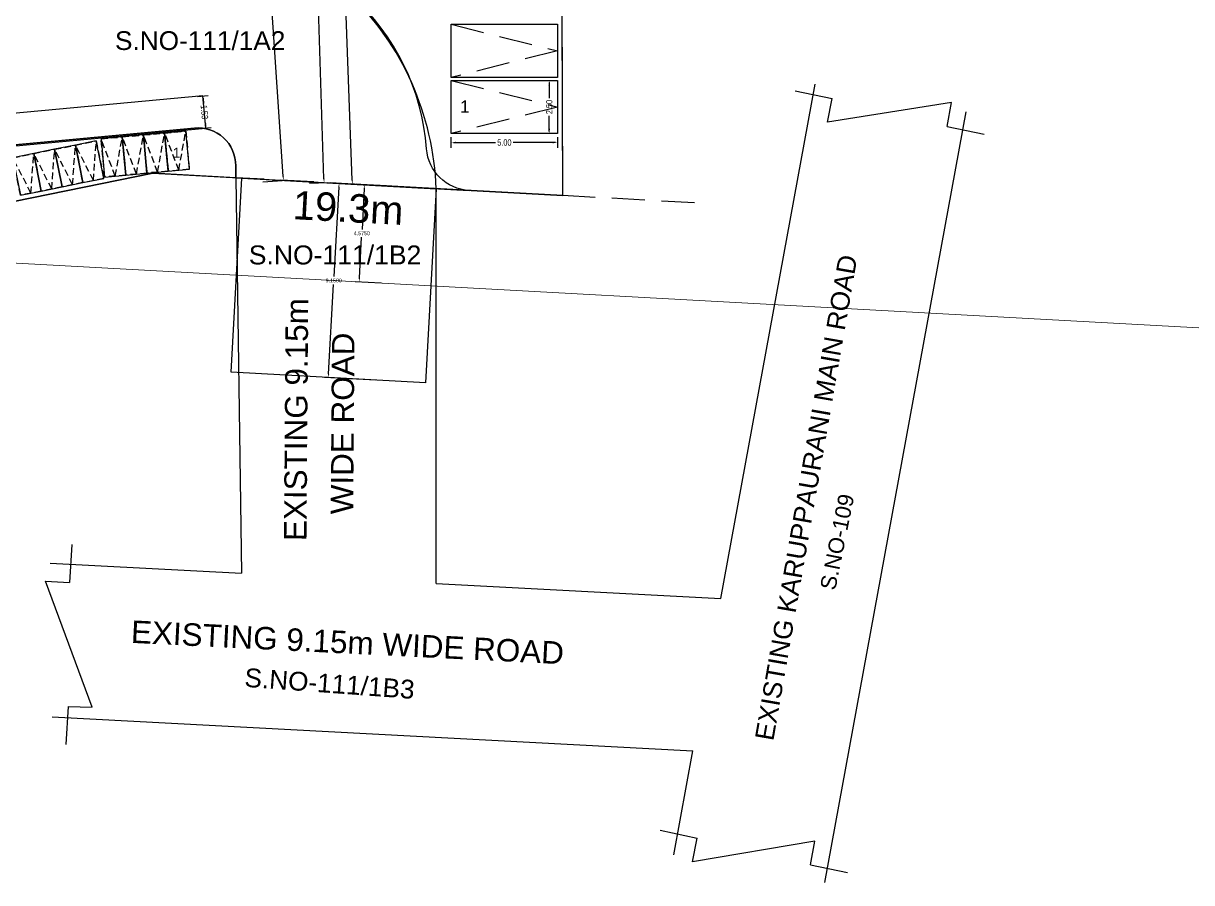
# Model space of a CAD drawing. Header units: metres. Extents: x 3177 to 3482, y -851 to -750.
# Drawn here: x 3372.3 to 3427.2, y -834.1 to -793.7 of the extents above; entities that cross this region are included whole.
import ezdxf

# ---------------------------------------------------------------- set-up
doc = ezdxf.new("R2010")
doc.units = ezdxf.units.M
doc.header["$LTSCALE"] = 1.25
doc.header["$MEASUREMENT"] = 0
for name, pattern in [('AUDIT_I_220520063047-5', [0]), ('CENTER', [2, 1.25, -0.25, 0.25, -0.25]), ('HIDDEN', [0.375, 0.25, -0.125])]:
    doc.linetypes.add(name, pattern=pattern)
doc.layers.get('Defpoints').update_dxf_attribs({"linetype": 'AUDIT_I_220520063047-5'})
for name, color, linetype in [('ANGULAR_PARKING_SLOT_1', 6, 'Continuous'), ('FMB_OR_PLR', 70, 'CENTER'), ('PLOT_AREA_M2', 1, 'Continuous'), ('PLOT_BOUNDARY', 70, 'Continuous'), ('ROAD_WIDTH', 2, 'Continuous'), ('SUPER_IMPOSED', 5, 'CENTER'), ('SURRENDER_ROAD_WIDTH', 2, 'Continuous'), ('TWO_WHEELER_DRIVE_WAY', 161, 'Continuous')]:
    doc.layers.add(name, color=color, linetype=linetype)
for name, color, linetype, lineweight in [('AS_AT_SITE', 7, 'Continuous', 25), ('DIST_CL_ROAD', 7, 'Continuous', 0), ('DIST_EXIT', 7, 'Continuous', 0), ('NOTIFIED_ROAD', 1, 'Continuous', 13)]:
    doc.layers.add(name, color=color, linetype=linetype, lineweight=lineweight)
for name, color, linetype, plot in [('BLK_1_MAX_HEIGHT_CAL', 6, 'Continuous', False), ('DRIVE_WAY', 255, 'Continuous', False), ('TWO_WHEELER_PARKING', 2, 'Continuous', False)]:
    doc.layers.add(name, color=color, linetype=linetype, plot=plot)
doc.styles.add('CODE', font='arial.ttf', dxfattribs={"height": 9})
doc.styles.add('ROOM TEXT 10.5', font='swissc.ttf')
doc.dimstyles.new('BUILDING OUTER', dxfattribs={"dimtxt": 0.3, "dimasz": 0.1, "dimexe": 0.18, "dimexo": 0.0625, "dimgap": 0.09, "dimtad": 0, "dimzin": 0, "dimdsep": 46, "dimtxsty": 'ROOM TEXT 10.5', "dimblk": 'A1', "dimcen": 0.09, "dimse1": 1, "dimse2": 1, "dimazin": 0, "dimtfac": 1, "dimtofl": 0, "dimtmove": 0, "dimatfit": 3, "dimfxl": 0, "dimtolj": 1, "dimtzin": 0, "dimarcsym": 0})
doc.dimstyles.get("Standard").update_dxf_attribs({"dimtxt": 0.18, "dimasz": 0.18, "dimexe": 0.18, "dimexo": 0.0625, "dimgap": 0.09, "dimtad": 0, "dimtih": 1, "dimtoh": 1, "dimdec": 4, "dimzin": 0, "dimdsep": 46, "dimtxsty": 'Standard', "dimcen": 0.09, "dimadec": 0, "dimazin": 0, "dimtfac": 1, "dimtdec": 4, "dimtofl": 0, "dimtmove": 0, "dimatfit": 3, "dimfxl": 0, "dimtolj": 1, "dimtzin": 0, "dimarcsym": 0})

# ---------------------------------------------------------------- blocks, each defined once
blk = doc.blocks.new('*D51')
at = {"layer": 'Defpoints', "color": 0, "lineweight": -2}
for p in [(3384.853, -776.045), (3385.669, -801.23), (3386.419, -801.205)]:
    blk.add_point(p, dxfattribs=at)
at = {"layer": 'DIST_CL_ROAD', "color": 0, "lineweight": -2}
for p, q in [((3384.916, -776.043), (3385.783, -776.015)), ((3385.609, -776.2), (3386.005, -788.43)), ((3386.414, -801.025), (3386.017, -788.795)), ((3385.732, -801.228), (3386.599, -801.199))]:
    blk.add_line(p, q, dxfattribs=at)
for points in [[(3385.639, -776.199), (3385.579, -776.201), (3385.603, -776.02)], [(3386.444, -801.024), (3386.384, -801.026), (3386.419, -801.205)]]:
    blk.add_solid(points, dxfattribs=at)
at = {"layer": 'DIST_CL_ROAD', "color": 0, "insert": (3386.011, -788.613), "char_height": 0.18, "attachment_point": 5}
blk.add_mtext('\\A1;25.1981', dxfattribs=at)
blk = doc.blocks.new('*D52')
at = {"layer": 'BLK_1_MAX_HEIGHT_CAL', "color": 0, "lineweight": -2}
for p, q in [((3386.708, -775.318), (3386.961, -775.309)), ((3386.788, -775.495), (3387.259, -788.114)), ((3387.744, -801.098), (3387.273, -788.479)), ((3387.679, -801.281), (3387.931, -801.271))]:
    blk.add_line(p, q, dxfattribs=at)
for points in [[(3386.818, -775.494), (3386.758, -775.496), (3386.781, -775.315)], [(3387.774, -801.097), (3387.715, -801.099), (3387.751, -801.278)]]:
    blk.add_solid(points, dxfattribs=at)
at = {"layer": 'Defpoints', "color": 0, "lineweight": -2}
for p in [(3386.646, -775.32), (3387.616, -801.283), (3387.751, -801.278)]:
    blk.add_point(p, dxfattribs=at)
at = {"layer": 'BLK_1_MAX_HEIGHT_CAL', "color": 0, "insert": (3387.266, -788.297), "char_height": 0.18, "attachment_point": 5}
blk.add_mtext('\\A1;25.9809', dxfattribs=at)
blk = doc.blocks.new('*D53')
at = {"layer": 'Defpoints', "color": 0, "lineweight": -2}
for p in [(3387.123, -801.244), (3389.41, -801.369), (3388.91, -810.505)]:
    blk.add_point(p, dxfattribs=at)
at = {"layer": 'SURRENDER_ROAD_WIDTH', "color": 0, "lineweight": -2}
for p, q in [((3387.113, -801.423), (3386.883, -805.63)), ((3389.348, -801.366), (3386.943, -801.234)), ((3386.633, -810.2), (3386.863, -805.994)), ((3388.848, -810.502), (3386.443, -810.37))]:
    blk.add_line(p, q, dxfattribs=at)
for points in [[(3387.083, -801.422), (3387.143, -801.425), (3387.123, -801.244)], [(3386.603, -810.199), (3386.663, -810.202), (3386.623, -810.38)]]:
    blk.add_solid(points, dxfattribs=at)
at = {"layer": 'SURRENDER_ROAD_WIDTH', "color": 0, "insert": (3386.873, -805.812), "char_height": 0.18, "attachment_point": 5}
blk.add_mtext('\\A1;9.1500', dxfattribs=at)
blk = doc.blocks.new('*D54')
at = {"layer": 'Defpoints', "color": 0, "lineweight": -2}
for p in [(3388.319, -801.309), (3389.41, -801.369), (3389.16, -805.937)]:
    blk.add_point(p, dxfattribs=at)
at = {"layer": 'NOTIFIED_ROAD', "color": 0, "lineweight": -2}
for p, q in [((3389.348, -801.366), (3388.139, -801.299)), ((3388.309, -801.489), (3388.204, -803.411)), ((3388.079, -805.698), (3388.184, -803.776)), ((3389.098, -805.934), (3387.889, -805.868))]:
    blk.add_line(p, q, dxfattribs=at)
for points in [[(3388.279, -801.487), (3388.339, -801.491), (3388.319, -801.309)], [(3388.049, -805.696), (3388.109, -805.699), (3388.069, -805.877)]]:
    blk.add_solid(points, dxfattribs=at)
at = {"layer": 'NOTIFIED_ROAD', "color": 0, "insert": (3388.194, -803.593), "char_height": 0.18, "attachment_point": 5}
blk.add_mtext('\\A1;4.5750', dxfattribs=at)
blk = doc.blocks.new('*D55')
at = {"layer": 'Defpoints', "color": 0, "lineweight": -2}
for p in [(3381.746, -775.139), (3383.474, -801.169), (3384.51, -801.101)]:
    blk.add_point(p, dxfattribs=at)
at = {"layer": 'DIST_EXIT', "color": 0, "lineweight": -2}
for p, q in [((3381.808, -775.135), (3382.962, -775.059)), ((3382.794, -775.25), (3383.634, -787.903)), ((3384.498, -800.921), (3383.658, -788.268)), ((3383.536, -801.165), (3384.69, -801.089))]:
    blk.add_line(p, q, dxfattribs=at)
for points in [[(3382.824, -775.248), (3382.764, -775.252), (3382.782, -775.071)], [(3384.528, -800.919), (3384.468, -800.923), (3384.51, -801.101)]]:
    blk.add_solid(points, dxfattribs=at)
at = {"layer": 'DIST_EXIT', "color": 0, "insert": (3383.646, -788.086), "char_height": 0.18, "attachment_point": 5}
blk.add_mtext('\\A1;26.0874', dxfattribs=at)
blk = doc.blocks.new('A1')
at = {"color": 8, "lineweight": -2}
blk.add_line((0, 2.52), (0, -2.52), dxfattribs=at)
blk.add_solid([(-2.27, 0.38), (-2.27, -0.38), (0, 0)], dxfattribs=at)
blk = doc.blocks.new('*D70')
at = {"layer": 'Defpoints', "color": 0, "linetype": 'ByBlock', "lineweight": -2, "ltscale": 25}
for p in [(3380.72, -797.129), (3380.72, -797.129), (3380.862, -798.653)]:
    blk.add_point(p, dxfattribs=at)
at = {"layer": 'TWO_WHEELER_DRIVE_WAY', "color": 0, "lineweight": -2, "ltscale": 25}
for p, q in [((3380.729, -797.229), (3380.753, -797.48)), ((3380.852, -798.553), (3380.829, -798.303))]:
    blk.add_line(p, q, dxfattribs=at)
at = {"layer": 'TWO_WHEELER_DRIVE_WAY', "color": 0, "linetype": 'ByBlock', "lineweight": -2, "ltscale": 25, "xscale": 0.1, "yscale": 0.1, "zscale": 0.1}
for p, rotation in [((3380.72, -797.129), 95.30900597514767), ((3380.862, -798.653), 275.3090059751477)]:
    blk.add_blockref('A1', p, dxfattribs=dict(at, rotation=rotation))
at = {"layer": 'TWO_WHEELER_DRIVE_WAY', "color": 0, "linetype": 'ByBlock', "lineweight": -2, "ltscale": 25, "insert": (3380.791, -797.891), "char_height": 0.3, "attachment_point": 5, "rotation": 275.309, "style": 'ROOM TEXT 10.5'}
blk.add_mtext('\\A1;1.53', dxfattribs=at)
blk = doc.blocks.new('*D73')
at = {"color": 0, "lineweight": -2, "ltscale": 25}
for p, q in [((3392.499, -799.322), (3394.479, -799.322)), ((3397.299, -799.322), (3395.319, -799.322))]:
    blk.add_line(p, q, dxfattribs=at)
at = {"layer": 'Defpoints', "color": 0, "linetype": 'ByBlock', "lineweight": -2, "ltscale": 25}
for p in [(3392.399, -798.903), (3397.399, -798.903), (3397.399, -799.322)]:
    blk.add_point(p, dxfattribs=at)
at = {"color": 0, "linetype": 'ByBlock', "lineweight": -2, "ltscale": 25, "xscale": 0.1, "yscale": 0.1, "zscale": 0.1, "rotation": 180}
blk.add_blockref('A1', (3392.399, -799.322), dxfattribs=at)
at = {"color": 0, "linetype": 'ByBlock', "lineweight": -2, "ltscale": 25, "xscale": 0.1, "yscale": 0.1, "zscale": 0.1}
blk.add_blockref('A1', (3397.399, -799.322), dxfattribs=at)
at = {"color": 0, "linetype": 'ByBlock', "lineweight": -2, "ltscale": 25, "insert": (3394.899, -799.322), "char_height": 0.3, "attachment_point": 5, "style": 'ROOM TEXT 10.5'}
blk.add_mtext('\\A1;5.00', dxfattribs=at)
blk = doc.blocks.new('*D74')
at = {"color": 0, "lineweight": -2, "ltscale": 25}
for p, q in [((3397.008, -796.503), (3397.008, -797.233)), ((3397.008, -798.803), (3397.008, -798.072))]:
    blk.add_line(p, q, dxfattribs=at)
at = {"layer": 'Defpoints', "color": 0, "linetype": 'ByBlock', "lineweight": -2, "ltscale": 25}
for p in [(3396.521, -796.403), (3397.008, -796.403), (3396.521, -798.903)]:
    blk.add_point(p, dxfattribs=at)
at = {"color": 0, "linetype": 'ByBlock', "lineweight": -2, "ltscale": 25, "xscale": 0.1, "yscale": 0.1, "zscale": 0.1}
for p, rotation in [((3397.008, -796.403), 90), ((3397.008, -798.903), 270)]:
    blk.add_blockref('A1', p, dxfattribs=dict(at, rotation=rotation))
at = {"color": 0, "linetype": 'ByBlock', "lineweight": -2, "ltscale": 25, "insert": (3397.008, -797.653), "char_height": 0.3, "attachment_point": 5, "rotation": 90, "style": 'ROOM TEXT 10.5'}
blk.add_mtext('\\A1;2.50', dxfattribs=at)

msp = doc.modelspace()

# ---------------------------------------------------------------- linework, layer by layer
at = {"color": 0, "linetype": 'ByBlock', "lineweight": -2, "ltscale": 25}
for p, q in [((3397.64426, -801.81981), (3397.49632, -759.49371)), ((3405.07901, -820.76531), (3409.51227, -796.58176)), ((3408.56735, -796.88639), (3410.31394, -797.25203)), ((3410.09128, -798.36323), (3410.31394, -797.25203)), ((3415.92094, -797.44429), (3410.09128, -798.36323)), ((3415.71924, -798.56318), (3415.92094, -797.44429)), ((3409.96924, -834.1305), (3416.61391, -797.88361)), ((3380.32587, -798.6427), (3333.30504, -803.01215)), ((3415.71924, -798.56318), (3417.46058, -798.92773)), ((3382.26729, -800.97789), (3382.26729, -800.41208)), ((3378.36924, -800.76446), (3345.05511, -807.53036)), ((3382.26729, -800.97789), (3378.36924, -800.76446)), ((3382.26729, -800.97789), (3382.54124, -819.57587)), ((3397.64426, -801.81981), (3389.02995, -801.34816)), ((3391.69124, -820.05876), (3391.69124, -801.49387)), ((3374.55018, -818.22877), (3374.45001, -820.01041)), ((3373.53687, -819.10066), (3382.54124, -819.57587)), ((3373.31801, -819.95655), (3374.45001, -820.01041)), ((3375.51835, -825.88341), (3373.31801, -819.95655)), ((3391.69124, -820.05876), (3405.07901, -820.76531)), ((3374.38187, -825.85142), (3374.282, -827.6277)), ((3374.38187, -825.85142), (3375.51835, -825.88341)), ((3373.6277, -826.33549), (3403.76632, -827.92606)), ((3402.86759, -832.82865), (3403.76632, -827.92606)), ((3402.2244, -831.6679), (3403.97099, -832.03355)), ((3403.74833, -833.14475), (3403.97099, -832.03355)), ((3409.49381, -832.17743), (3403.74833, -833.14475)), ((3409.29211, -833.29632), (3409.49381, -832.17743)), ((3409.29211, -833.29632), (3411.03345, -833.66087))]:
    msp.add_line(p, q, dxfattribs=at)
at = {"color": 8, "linetype": 'HIDDEN', "lineweight": -2, "ltscale": 5}
for p, q in [((3392.39882, -793.76424), (3397.39882, -795.01424)), ((3397.39882, -795.01424), (3392.39882, -796.26424)), ((3392.39882, -796.40253), (3397.39882, -797.65253)), ((3397.39882, -797.65253), (3392.39882, -798.90253))]:
    msp.add_line(p, q, dxfattribs=at)
at = {"color": 8, "linetype": 'HIDDEN', "lineweight": -2}
for p, q in [((3379.5856, -800.62134), (3379.91691, -798.78279)), ((3375.57146, -801.11143), (3375.70654, -799.24817)), ((3376.59847, -800.89892), (3375.93407, -799.1529)), ((3376.59847, -800.89892), (3376.92978, -799.06037)), ((3377.59418, -800.80639), (3376.92978, -799.06037)), ((3377.59418, -800.80639), (3377.92549, -798.96785)), ((3378.58989, -800.71386), (3377.92549, -798.96785)), ((3378.58989, -800.71386), (3378.9212, -798.87532)), ((3379.5856, -800.62134), (3378.9212, -798.87532)), ((3372.63042, -801.70326), (3372.7655, -799.83999)), ((3373.61076, -801.50598), (3372.7655, -799.83999)), ((3373.61076, -801.50598), (3373.74584, -799.64272)), ((3374.59111, -801.30871), (3373.74584, -799.64272)), ((3374.59111, -801.30871), (3374.72619, -799.44544)), ((3375.57146, -801.11143), (3374.72619, -799.44544)), ((3372.63042, -801.70326), (3371.78515, -800.03727))]:
    msp.add_line(p, q, dxfattribs=at)
at = {"color": 0, "linetype": 'HIDDEN', "lineweight": -2, "ltscale": 5}
for p, q in [((3397.64426, -801.81981), (3382.26729, -800.97789)), ((3403.84557, -802.15934), (3397.64426, -801.81981))]:
    msp.add_line(p, q, dxfattribs=at)
at = {"color": 8, "linetype": 'HIDDEN', "lineweight": -2, "ltscale": 50}
for points in [[(3397.39882, -793.76424), (3397.39882, -796.26424), (3392.39882, -796.26424), (3392.39882, -793.76424)], [(3397.39882, -796.40253), (3397.39882, -798.90253), (3392.39882, -798.90253), (3392.39882, -796.40253)]]:
    msp.add_lwpolyline(points, close=True, dxfattribs=at)
at = {"color": 8, "linetype": 'HIDDEN', "lineweight": -2}
for points in [[(3378.9212, -798.87532), (3379.91691, -798.78279), (3380.08346, -800.57507), (3379.08775, -800.6676)], [(3374.72619, -799.44544), (3375.70654, -799.24817), (3376.06163, -801.01279), (3375.08129, -801.21007)], [(3375.93407, -799.1529), (3376.92978, -799.06037), (3377.09633, -800.85265), (3376.10062, -800.94518)], [(3376.92978, -799.06037), (3377.92549, -798.96785), (3378.09204, -800.76013), (3377.09633, -800.85265)], [(3377.92549, -798.96785), (3378.9212, -798.87532), (3379.08775, -800.6676), (3378.09204, -800.76013)], [(3371.78515, -800.03727), (3372.7655, -799.83999), (3373.12059, -801.60462), (3372.14024, -801.80189)], [(3372.7655, -799.83999), (3373.74584, -799.64272), (3374.10094, -801.40734), (3373.12059, -801.60462)], [(3373.74584, -799.64272), (3374.72619, -799.44544), (3375.08129, -801.21007), (3374.10094, -801.40734)]]:
    msp.add_lwpolyline(points, close=True, dxfattribs=at)
at = {"color": 0, "linetype": 'ByBlock', "lineweight": -2, "ltscale": 25}
for centre, radius, start, end in [((3378.26908, -801.97214), 13.43069, 2.04077, 45.932652), ((3380.49029, -800.41208), 1.777, 0, 95.309006)]:
    msp.add_arc(centre, radius, start, end, dxfattribs=at)
at = {"layer": 'ANGULAR_PARKING_SLOT_1', "linetype": 'Continuous'}
for points in [[(3397.39882, -796.26424), (3392.39882, -796.26424), (3392.39882, -793.76424), (3397.39882, -793.76424)], [(3397.39882, -798.90253), (3392.39882, -798.90253), (3392.39882, -796.40253), (3397.39882, -796.40253)]]:
    msp.add_lwpolyline(points, close=True, dxfattribs=at)
at = {"layer": 'AS_AT_SITE', "ltscale": 400}
msp.add_lwpolyline([(3265.81878, -817.4907), (3345.05511, -807.53036), (3378.36924, -800.76446), (3378.36924, -800.76446), (3397.64426, -801.81981), (3397.64426, -801.81981), (3397.64426, -801.81981), (3397.64426, -801.81981), (3397.49632, -759.49371), (3379.35221, -759.16021), (3348.67965, -766.08115), (3348.16868, -763.32817), (3304.37196, -769.7868), (3265.31875, -773.82752)], close=True, dxfattribs=at)
at = {"layer": 'DRIVE_WAY', "color": 255, "linetype": 'ByBlock', "lineweight": -2, "ltscale": 25}
msp.add_lwpolyline([(3387.02715, -790.85279), (3387.02715, -759.35831), (3379.35221, -759.1904), (3378.02715, -759.50688), (3378.02715, -786.88234, -0.38732735), (3376.10455, -788.99189), (3332.37977, -793.05504), (3333.30504, -803.01215), (3380.32587, -798.6427, -0.44162082), (3382.26729, -800.41208), (3382.26729, -800.97789), (3393.23512, -801.5784, -0.37709681), (3391.23806, -799.61887, 0.19265898), (3387.72376, -792.42329, -0.21182984)], format="xyb", close=True, dxfattribs=at)
at = {"layer": 'FMB_OR_PLR', "ltscale": 400}
msp.add_lwpolyline([(3265.81878, -817.4907), (3345.05511, -807.53036), (3378.36924, -800.76446), (3378.36924, -800.76446), (3397.64426, -801.81981), (3397.64426, -801.81981), (3397.64426, -801.81981), (3397.64426, -801.81981), (3397.49632, -759.49371), (3379.35221, -759.16021), (3348.67965, -766.08115), (3348.16868, -763.32817), (3304.37196, -769.7868), (3265.31875, -773.82752)], close=True, dxfattribs=at)
at = {"layer": 'NOTIFIED_ROAD', "color": 1}
msp.add_line((3282.45437, -800.0948), (3482.15526, -811.02879), dxfattribs=at)
msp.add_lwpolyline([(3391.69124, -801.49387), (3391.19101, -810.63018), (3382.0547, -810.12995), (3382.55493, -800.99364)], close=True, dxfattribs=at)
at = {"layer": 'PLOT_AREA_M2'}
msp.add_lwpolyline([(3265.81878, -817.4907), (3345.05511, -807.53036), (3378.36924, -800.76446), (3378.36924, -800.76446), (3397.64426, -801.81981), (3397.64426, -801.81981), (3397.64426, -801.81981), (3397.64426, -801.81981), (3397.49632, -759.49371), (3379.35221, -759.16021), (3348.67965, -766.08115), (3348.16868, -763.32817), (3304.37196, -769.7868), (3265.31875, -773.82752)], close=True, dxfattribs=at)
at = {"layer": 'PLOT_BOUNDARY', "ltscale": 400}
msp.add_lwpolyline([(3265.81878, -817.4907), (3345.05511, -807.53036), (3378.36924, -800.76446), (3378.36924, -800.76446), (3397.64426, -801.81981), (3397.64426, -801.81981), (3397.64426, -801.81981), (3397.64426, -801.81981), (3397.49632, -759.49371), (3379.35221, -759.16021), (3348.67965, -766.08115), (3348.16868, -763.32817), (3304.37196, -769.7868), (3265.31875, -773.82752)], close=True, dxfattribs=at)
at = {"layer": 'ROAD_WIDTH'}
msp.add_lwpolyline([(3391.69124, -801.49387), (3391.19101, -810.63018), (3382.0547, -810.12995), (3382.55493, -800.99364)], close=True, dxfattribs=at)
at = {"layer": 'SUPER_IMPOSED', "ltscale": 400}
msp.add_lwpolyline([(3265.81878, -817.4907), (3345.05511, -807.53036), (3378.36924, -800.76446), (3378.36924, -800.76446), (3397.64426, -801.81981), (3397.64426, -801.81981), (3397.64426, -801.81981), (3397.64426, -801.81981), (3397.49632, -759.49371), (3379.35221, -759.16021), (3348.67965, -766.08115), (3348.16868, -763.32817), (3304.37196, -769.7868), (3265.31875, -773.82752)], close=True, dxfattribs=at)
at = {"layer": 'SURRENDER_ROAD_WIDTH'}
msp.add_lwpolyline([(3391.69124, -801.49387), (3391.19101, -810.63018), (3382.0547, -810.12995), (3382.55493, -800.99364)], close=True, dxfattribs=at)
at = {"layer": 'TWO_WHEELER_DRIVE_WAY', "color": 6, "linetype": 'ByBlock', "lineweight": -2, "ltscale": 25}
msp.add_lwpolyline([(3380.86152, -798.65283), (3380.71995, -797.12939), (3349.68618, -800.01372), (3349.82774, -801.53715)], close=True, dxfattribs=at)
at = {"layer": 'TWO_WHEELER_PARKING', "linetype": 'Continuous'}
for points in [[(3378.9212, -798.87532), (3379.08775, -800.6676), (3380.08346, -800.57507), (3379.91691, -798.78279)], [(3374.72619, -799.44544), (3375.08129, -801.21007), (3376.06163, -801.01279), (3375.70654, -799.24817)], [(3375.93407, -799.1529), (3376.10062, -800.94518), (3377.09633, -800.85265), (3376.92978, -799.06037)], [(3376.92978, -799.06037), (3377.09633, -800.85265), (3378.09204, -800.76013), (3377.92549, -798.96785)], [(3377.92549, -798.96785), (3378.09204, -800.76013), (3379.08775, -800.6676), (3378.9212, -798.87532)], [(3371.78515, -800.03727), (3372.14024, -801.80189), (3373.12059, -801.60462), (3372.7655, -799.83999)], [(3372.7655, -799.83999), (3373.12059, -801.60462), (3374.10094, -801.40734), (3373.74584, -799.64272)], [(3373.74584, -799.64272), (3374.10094, -801.40734), (3375.08129, -801.21007), (3374.72619, -799.44544)]]:
    msp.add_lwpolyline(points, close=True, dxfattribs=at)

# ---------------------------------------------------------------- texts
at = {"color": 0, "linetype": 'ByBlock', "style": 'CODE'}
for s, height, p in [('S.NO-111/1A2', 0.8822973, (3376.58642, -794.97104)), ('1', 0.57888, (3392.8122, -797.92336)), ('S.NO-111/1B2', 0.893326, (3382.87792, -805.05686))]:
    msp.add_text(s, height=height, dxfattribs=at).set_placement(p)
at = {"color": 0, "linetype": 'HIDDEN', "lineweight": -2, "style": 'CODE'}
msp.add_text('1', height=0.46889, dxfattribs=at).set_placement((3379.30126, -800.03905))
at = {"color": 0, "linetype": 'ByBlock', "style": 'CODE'}
for s, height, rotation, p in [('19.3m', 1.339989, 356.929883, (3384.92041, -802.92459)), ('EXISTING KARUPPAURANI MAIN ROAD', 0.8822973, 80.140604, (3407.54254, -827.49853)), ('EXISTING 9.15m', 1.0587568, 89.585328, (3385.59138, -818.06864)), ('WIDE ROAD', 1.058757, 89.585328, (3387.78836, -816.81158)), ('S.NO-109', 0.735248, 78.601739, (3410.45517, -820.41865)), ('EXISTING 9.15m WIDE ROAD', 1.0587568, 357.160855, (3377.31806, -822.85174)), ('S.NO-111/1B3', 0.8822973, 355.879847, (3382.65116, -824.91672))]:
    msp.add_text(s, height=height, rotation=rotation, dxfattribs=at).set_placement(p)

# ---------------------------------------------------------------- dimensions: what is measured, and where the dimension line sits
at = {"color": 8, "linetype": 'ByBlock', "lineweight": -2, "ltscale": 25}
for p1, p2, distance, picture, middle in [((3396.52105, -798.90253), (3396.52105, -796.40253), -0.48741, '*D74', (3397.00846, -797.65253)), ((3392.39882, -798.90253), (3397.39882, -798.90253), -0.41951, '*D73', (3394.89882, -799.32204))]:
    dim = msp.add_aligned_dim(p1=p1, p2=p2, distance=distance, dimstyle='BUILDING OUTER', dxfattribs=at)
    dim.commit()
    dim.dimension.update_dxf_attribs({"geometry": picture, "text_midpoint": middle})
at = {"layer": 'BLK_1_MAX_HEIGHT_CAL', "color": 6}
dim = msp.add_aligned_dim(p1=(3386.64575, -775.32044), p2=(3387.61611, -801.28319), distance=0.13519, dimstyle='Standard', dxfattribs=at)
dim.commit()
dim.dimension.update_dxf_attribs({"geometry": '*D52', "text_midpoint": (3387.26603, -788.29677)})
at = {"layer": 'DIST_CL_ROAD', "color": 1}
dim = msp.add_aligned_dim(p1=(3384.85307, -776.04467), p2=(3385.66931, -801.22953), distance=0.75047, dimstyle='Standard', dxfattribs=at)
dim.commit()
dim.dimension.update_dxf_attribs({"geometry": '*D51', "text_midpoint": (3386.01127, -788.61279)})
at = {"layer": 'DIST_EXIT'}
dim = msp.add_aligned_dim(p1=(3381.7459, -775.13941), p2=(3383.47399, -801.1695), distance=1.03861, dimstyle='Standard', dxfattribs=at)
dim.commit()
dim.dimension.update_dxf_attribs({"geometry": '*D55', "text_midpoint": (3383.64628, -788.08565)})
at = {"layer": 'NOTIFIED_ROAD', "color": 1}
dim = msp.add_aligned_dim(p1=(3389.16003, -805.93713), p2=(3389.41015, -801.36897), distance=1.09287, dimstyle='Standard', dxfattribs=at)
dim.commit()
dim.dimension.update_dxf_attribs({"geometry": '*D54', "text_midpoint": (3388.19385, -803.5933)})
at = {"layer": 'SURRENDER_ROAD_WIDTH'}
dim = msp.add_aligned_dim(p1=(3388.90992, -810.50529), p2=(3389.41015, -801.36897), distance=2.29049, dimstyle='Standard', dxfattribs=at)
dim.commit()
dim.dimension.update_dxf_attribs({"geometry": '*D53', "text_midpoint": (3386.87297, -805.81191)})
at = {"layer": 'TWO_WHEELER_DRIVE_WAY', "color": 6, "linetype": 'ByBlock', "lineweight": -2, "ltscale": 25}
dim = msp.add_aligned_dim(p1=(3380.86152, -798.65283), p2=(3380.71995, -797.12939), distance=0, dimstyle='BUILDING OUTER', dxfattribs=at)
dim.commit()
dim.dimension.update_dxf_attribs({"geometry": '*D70', "text_midpoint": (3380.79073, -797.89111)})

doc.saveas('drawing.dxf')
